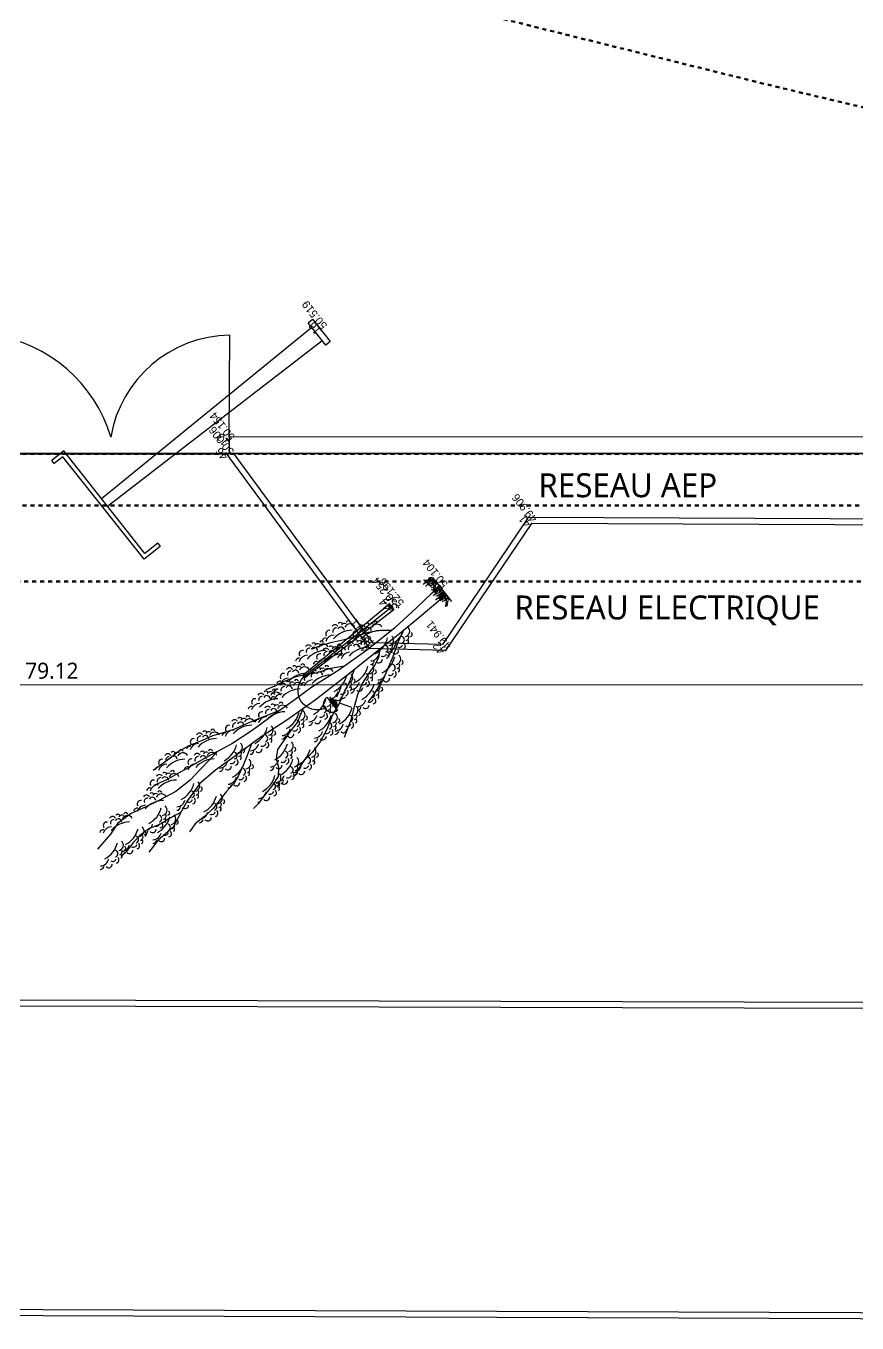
# Model space of a CAD drawing. Header units: metres. Extents: x 29 to 149, y -34 to 42.
# Drawn here: x 87.29 to 108.05, y -34.25 to -1.83 of the extents above; entities that cross this region are included whole.
import ezdxf
from ezdxf.enums import TextEntityAlignment as Align

# ---------------------------------------------------------------- set-up
doc = ezdxf.new("R2010")
doc.units = ezdxf.units.M
for name, pattern in [('Alignement de la ligne', [0.01, 0.005, -0.005]), ('Centre', [0.0125, 0.0025, -0.001875, 0.00625, -0.001875]), ('Dash dot', [0.015875, 0.00635, -0.004763, 0, -0.004763]), ('Dash dot dot', [0.03, 0.012, -0.006, 0, -0.006, 0, -0.006]), ('Double dash', [0.042, 0.012, -0.006, 0.006, -0.006, 0.006, -0.006]), ('Démoli', [0.002812, 0.001875, -0.000937])]:
    doc.linetypes.add(name, pattern=pattern)
for name, color, linetype, lineweight in [('A-ANNO-DIMS', 7, 'Continuous', 30), ('A-ANNO-DIMS-200', 7, 'Continuous', 30), ('A-DETL-CNTR', 7, 'Centre', 9), ('A-DETL-DEMO', 7, 'Démoli', 9), ('A-FLOR', 7, 'Continuous', 9), ('G-ANNO-TEXT', 7, 'Continuous', 30)]:
    doc.layers.add(name, color=color, linetype=linetype, lineweight=lineweight)
doc.layers.add('A-DETL', color=7, linetype='Continuous', lineweight=9, true_color=0x00a600)
doc.layers.add('A-DETL-PATH', color=7, linetype='Continuous', lineweight=35, true_color=0x00a600)
for name, color, linetype in [('LAMPADAIRE', 161, 'Continuous'), ('LIGNE ELEC B..T', 13, 'Continuous'), ('LIGNE ELEC M.T', 6, 'Continuous'), ('Points', 7, 'Continuous'), ('PORAIL', 5, 'Continuous'), ('TopoAlt', 3, 'Continuous'), ('TopoMat', 4, 'Continuous')]:
    doc.layers.add(name, color=color, linetype=linetype)
doc.styles.add('Trebuchet MS_1', font='trebuc.ttf', dxfattribs={"height": 0.6})
doc.styles.add('Trebuchet MS_5', font='trebuc.ttf', dxfattribs={"height": 0.4})
doc.dimstyles.new('Cotes_angulaires_interieur', dxfattribs={"dimscale": 0.3048, "dimtxt": 0.41238, "dimasz": 0.984252, "dimexe": 1.64042, "dimexo": 0.0625, "dimgap": 0.131234, "dimtad": 1, "dimrnd": 0.01, "dimzin": 0, "dimdsep": 46, "dimtxsty": 'Trebuchet MS_5', "dimsah": 1, "dimcen": 0.09, "dimdle": 1.64042, "dimazin": 0, "dimtfac": 1, "dimtdec": 4, "dimtix": 1, "dimtmove": 0, "dimatfit": 3, "dimfxl": 3.28084, "dimfxlon": 1, "dimtvp": 1, "dimtfill": 1, "dimtolj": 1, "dimtzin": 0, "dimlwd": 5, "dimlwe": 5, "dimarcsym": 2})

# ---------------------------------------------------------------- blocks, each defined once
blk = doc.blocks.new('DIMBLOCK2-Plan Masse')
at = {"layer": 'A-ANNO-DIMS-200', "lineweight": 5, "transparency": 16777216}
for points in [[(48.401, -18.298), (48.701, -18.338), (48.701, -18.259)], [(127.523, -18.298), (127.223, -18.259), (127.223, -18.338)]]:
    blk.add_hatch(color=256, dxfattribs=at).paths.add_polyline_path(points)
for p, q in [((48.401, -18.298), (48.401, -17.298)), ((127.523, -18.298), (127.523, -17.298)), ((47.901, -18.298), (128.023, -18.298)), ((48.701, -18.259), (48.401, -18.298)), ((48.401, -18.298), (48.701, -18.338)), ((48.401, -18.298), (48.401, -18.798)), ((48.701, -18.338), (48.701, -18.259)), ((127.523, -18.298), (127.223, -18.259)), ((127.223, -18.259), (127.223, -18.338)), ((127.223, -18.338), (127.523, -18.298)), ((127.523, -18.298), (127.523, -18.798))]:
    blk.add_line(p, q, dxfattribs=at)
at = {"layer": 'A-ANNO-DIMS-200', "color": 0, "lineweight": 5, "transparency": 16777216, "insert": (87.273, -17.746), "char_height": 0.4, "width": 1.65232, "attachment_point": 1, "line_spacing_factor": 1.048425, "style": 'Trebuchet MS_5', "bg_fill": 3, "box_fill_scale": 1.25, "bg_fill_color": 256, "bg_fill_true_color": 13158600, "bg_fill_transparency": 0}
blk.add_mtext('79.12', dxfattribs=at)
blk = doc.blocks.new('PointTopo')
at = {"color": 0}
blk.add_point((0, 0), dxfattribs=at)
at = {"layer": 'TopoAlt'}
blk.add_attdef('ALT', text='', height=0.0015, dxfattribs=at).set_placement((0.0005, -0.0005), align=Align.TOP_LEFT)
at = {"layer": 'TopoMat'}
blk.add_attdef('MAT', (0.0005, 0.0005), '', height=0.0015, dxfattribs=at)
blk = doc.blocks.new('DEDE')
at = {"layer": 'LIGNE ELEC B..T'}
for p, q in [((481600.905, 4035967.988, 579.549), (481600.905, 4035968.157, 579.549)), ((481600.905, 4035968.157, 579.549), (481600.966, 4035968.157, 579.549)), ((481600.966, 4035967.926, 579.549), (481600.966, 4035968.157, 579.549)), ((481598.928, 4035967.679, 579.549), (481598.928, 4035967.988, 579.549)), ((481598.928, 4035967.988, 579.549), (481600.905, 4035967.988, 579.549)), ((481598.99, 4035967.68, 579.549), (481598.99, 4035967.926, 579.549)), ((481598.99, 4035967.926, 579.549), (481600.966, 4035967.926, 579.549)), ((481599.901, 4035967.926, 579.549), (481599.845, 4035963.828, 579.549)), ((481600.047, 4035967.926, 579.549), (481600.103, 4035963.828, 579.549)), ((481598.99, 4035967.68, 579.549), (481598.928, 4035967.679, 579.549)), ((481599.758, 4035963.742, 579.549), (481599.758, 4035963.829, 579.549)), ((481599.758, 4035963.829, 579.549), (481600.189, 4035963.829, 579.549)), ((481600.189, 4035963.742, 579.549), (481599.758, 4035963.742, 579.549)), ((481600.189, 4035963.829, 579.549), (481600.189, 4035963.742, 579.549))]:
    blk.add_line(p, q, dxfattribs=at)
blk = doc.blocks.new('FQ')
at = {"layer": 'PORAIL', "flags": 128}
for points in [[(8012.964, 5966.252), (8013.954, 5966.332)], [(8013.159, 5963.95), (8014.149, 5964.03)]]:
    blk.add_lwpolyline(points, dxfattribs=at)
at = {"layer": 'PORAIL'}
for centre, radius, start, end in [((8012.542, 5966.417), 1.415, 291.5582, 356.5802), ((8012.967, 5963.918), 1.187, 5.4437, 85.443)]:
    blk.add_arc(centre, radius, start, end, dxfattribs=at)
blk = doc.blocks.new('LAMD')
at = {"layer": 'LAMPADAIRE'}
blk.add_hatch(color=2, dxfattribs=at).paths.add_polyline_path([(1.147, 3.57, 1), (1.455, 3.57)])
for p, q in [((-0.05, 3.754), (0.05, 3.754)), ((1.212, 3.307), (1.055, 2.987)), ((1.341, 3.333), (1.397, 3.084)), ((1.448, 3.35), (1.791, 3.136)), ((-0.12, 0.038), (0.12, 0.038)), ((-0.12, 0), (0.12, 0))]:
    blk.add_line(p, q, dxfattribs=at)
for points in [[(-0.12, 0), (-0.05, 3.754)], [(0, 0.038), (0, 3.754)], [(0.12, 0), (0.05, 3.754)], [(1.015, 3.57), (1.588, 3.57)]]:
    blk.add_lwpolyline(points, dxfattribs=at)
for centre, radius, start, end in [((0.642, 3.685), 0.645, 15.1676, 173.8926), ((1.301, 3.57), 0.287, 0, 180), ((1.301, 3.57), 0.154, 180, 0)]:
    blk.add_arc(centre, radius, start, end, dxfattribs=at)
blk = doc.blocks.new('V087')
at = {"color": 0, "linetype": 'Continuous'}
for p, q in [((0.401, 11.149), (0.302, 11.669)), ((-0.24, 11.101), (-0.245, 11.274)), ((-0.152, 10.793), (-0.24, 11.101)), ((0.515, 10.809), (0.401, 11.149)), ((-0.526, 10.243), (-0.627, 10.641)), ((-0.121, 10.549), (-0.152, 10.793)), ((-0.135, 10.222), (-0.121, 10.549)), ((0.494, 10.366), (0.515, 10.809)), ((-0.503, 9.705), (-0.526, 10.243)), ((-0.233, 9.896), (-0.135, 10.222)), ((0.382, 9.938), (0.494, 10.366)), ((-0.254, 9.62), (-0.233, 9.896)), ((0.304, 9.56), (0.382, 9.938)), ((-0.307, 9.255), (-0.503, 9.705)), ((-0.324, 9.295), (-0.254, 9.62)), ((0.205, 9.047), (0.304, 9.56)), ((-0.801, 9.181), (-0.877, 9.431)), ((-0.809, 8.86), (-0.801, 9.181)), ((-0.18, 8.947), (-0.307, 9.255)), ((0.615, 9.045), (0.7, 9.41)), ((1.01, 8.62), (1.032, 9.171)), ((-0.779, 8.54), (-0.809, 8.86)), ((-0.023, 8.401), (-0.18, 8.947)), ((0.209, 8.554), (0.205, 9.047)), ((0.523, 8.501), (0.615, 9.045)), ((-0.722, 8.302), (-0.779, 8.54)), ((0.264, 8.15), (0.209, 8.554)), ((0.417, 7.835), (0.523, 8.501)), ((1.015, 8.319), (1.01, 8.62)), ((-0.647, 7.988), (-0.722, 8.302)), ((-0.006, 7.85), (-0.023, 8.401)), ((0.353, 7.475), (0.264, 8.15)), ((0.956, 8.005), (1.015, 8.319)), ((-0.603, 7.693), (-0.647, 7.988)), ((-0.042, 7.228), (-0.006, 7.85)), ((0.278, 7.053), (0.417, 7.835)), ((0.845, 7.627), (0.956, 8.005)), ((-1.438, 7.511), (-1.462, 7.684)), ((-1.337, 7.119), (-1.438, 7.511)), ((-0.502, 7.448), (-0.603, 7.693)), ((-0.343, 7.14), (-0.502, 7.448)), ((0.767, 7.333), (0.845, 7.627)), ((-1.281, 6.895), (-1.337, 7.119)), ((-0.229, 6.928), (-0.343, 7.14)), ((-0.066, 6.318), (-0.042, 7.228)), ((0.217, 6.4), (0.278, 7.053)), ((0.552, 6.776), (0.656, 7.058)), ((0.656, 7.058), (0.767, 7.333)), ((-1.192, 6.625), (-1.281, 6.895)), ((-0.057, 6.643), (-0.229, 6.928)), ((0.448, 6.392), (0.552, 6.776)), ((-1.007, 6.47), (-1.192, 6.625)), ((-0.783, 6.367), (-1.007, 6.47)), ((-0.611, 6.18), (-0.783, 6.367)), ((-0.147, 5.498), (-0.066, 6.318)), ((0.188, 5.689), (0.217, 6.4)), ((0.343, 6.027), (0.448, 6.392)), ((-1.299, 5.818), (-1.387, 6.094)), ((-0.523, 5.897), (-0.611, 6.18)), ((0.271, 5.791), (0.343, 6.027)), ((-1.256, 5.504), (-1.299, 5.818)), ((-0.435, 5.596), (-0.523, 5.897)), ((0.159, 5.016), (0.188, 5.689)), ((0.178, 5.468), (0.271, 5.791)), ((-1.155, 5.138), (-1.256, 5.504)), ((-0.372, 5.313), (-0.435, 5.596)), ((-0.175, 4.965), (-0.372, 5.313)), ((-0.196, 4.556), (-0.147, 5.498)), ((0.775, 5.173), (0.847, 5.429)), ((-1.016, 4.804), (-1.155, 5.138)), ((0.136, 4.413), (0.159, 5.016)), ((0.676, 4.763), (0.748, 4.993)), ((0.748, 4.993), (0.775, 5.173)), ((-1.205, 4.119), (-1.478, 4.569)), ((-0.812, 4.456), (-1.016, 4.804)), ((0.54, 4.411), (0.624, 4.577)), ((0.624, 4.577), (0.676, 4.763)), ((-0.673, 4.11), (-0.812, 4.456)), ((-0.209, 3.383), (-0.196, 4.556)), ((0.042, 3.555), (0.136, 4.413)), ((0.365, 4.085), (0.54, 4.411)), ((-1.033, 3.893), (-1.205, 4.119)), ((-0.798, 3.572), (-1.033, 3.893)), ((-0.521, 3.82), (-0.673, 4.11)), ((0.216, 3.701), (0.281, 3.868)), ((0.281, 3.868), (0.365, 4.085)), ((-0.639, 3.282), (-0.798, 3.572)), ((-0.394, 3.538), (-0.521, 3.82)), ((-0.208, 3.223), (-0.394, 3.538)), ((-0.008, 2.593), (0.042, 3.555)), ((0.032, 3.362), (0.216, 3.701)), ((0.843, 3.461), (0.941, 3.774)), ((-1.062, 3.214), (-1.125, 3.464)), ((-0.904, 2.771), (-1.062, 3.214)), ((-0.538, 3.006), (-0.639, 3.282)), ((-0.201, 2.389), (-0.209, 3.383)), ((0.597, 2.93), (0.739, 3.224)), ((0.739, 3.224), (0.843, 3.461)), ((-0.456, 2.698), (-0.538, 3.006)), ((0.46, 2.585), (0.597, 2.93)), ((-0.758, 2.501), (-0.904, 2.771)), ((-0.587, 2.18), (-0.758, 2.501)), ((-0.367, 2.505), (-0.456, 2.698)), ((-0.202, 2.331), (-0.367, 2.505)), ((-0.006, 1.651), (-0.008, 2.593)), ((0.343, 2.297), (0.46, 2.585)), ((-0.39, 1.884), (-0.587, 2.18)), ((-0.212, 1.601), (-0.201, 2.389)), ((0.188, 2.009), (0.343, 2.297)), ((-0.21, 1.536), (-0.39, 1.884)), ((-0.006, 1.766), (0.188, 2.009)), ((-0.196, 0.979), (-0.212, 1.601)), ((0.06, 0.849), (-0.006, 1.651)), ((-0.169, -0.002), (-0.196, 0.979)), ((0.136, -0.002), (0.06, 0.849)), ((-0.403, -0.002), (0.425, -0.002))]:
    blk.add_line(p, q, dxfattribs=at)
at = {"color": 3, "linetype": 'Continuous'}
for p, q in [((-0.237, 0.051), (-0.412, 0.231)), ((-0.029, 0.051), (-0.204, 0.231)), ((-0.151, 0.06), (-0.178, 0.305)), ((0.057, 0.06), (0.029, 0.305)), ((0.106, 0.057), (0.106, 0.323)), ((0.3, 0.051), (0.126, 0.231)), ((0.386, 0.06), (0.359, 0.305)), ((0.435, 0.057), (0.435, 0.323))]:
    blk.add_line(p, q, dxfattribs=at)
for points in [[(-0.203, 0.008), (-0.27, 0.038), (-0.313, 0.06), (-0.329, 0.093), (-0.399, 0.158), (-0.421, 0.189)], [(-0.182, -0.005), (-0.203, 0.069), (-0.249, 0.096), (-0.261, 0.137), (-0.249, 0.219)], [(-0.106, 0.06), (-0.121, 0.093), (-0.192, 0.158), (-0.213, 0.189)], [(-0.169, 0.002), (-0.172, 0.087), (-0.212, 0.121), (-0.194, 0.198), (-0.191, 0.235)], [(-0.142, 0.005), (-0.12, 0.072), (-0.139, 0.106), (-0.135, 0.158), (-0.129, 0.198), (-0.142, 0.235)], [(0.004, 0.008), (-0.063, 0.038), (-0.106, 0.06), (-0.102, 0.323)], [(-0.105, 0.017), (-0.071, 0.075), (-0.065, 0.112), (-0.087, 0.134), (-0.077, 0.176), (-0.034, 0.219), (-0.019, 0.253)], [(0.026, -0.005), (0.004, 0.069), (-0.042, 0.096), (-0.054, 0.137), (-0.042, 0.219)], [(0.038, 0.002), (0.035, 0.087), (-0.005, 0.121), (0.013, 0.198), (0.017, 0.235)], [(0.066, 0.005), (0.087, 0.072), (0.069, 0.106), (0.072, 0.158), (0.078, 0.198), (0.066, 0.235)], [(0.103, 0.017), (0.136, 0.075), (0.142, 0.112), (0.121, 0.134), (0.13, 0.176), (0.173, 0.219), (0.188, 0.253)], [(0.334, 0.008), (0.267, 0.038), (0.224, 0.06), (0.209, 0.093), (0.138, 0.158), (0.116, 0.189)], [(0.355, -0.005), (0.334, 0.069), (0.288, 0.096), (0.276, 0.137), (0.288, 0.219)], [(0.368, 0.002), (0.365, 0.087), (0.325, 0.121), (0.343, 0.198), (0.346, 0.235)], [(0.396, 0.005), (0.417, 0.072), (0.399, 0.106), (0.402, 0.158), (0.408, 0.198), (0.396, 0.235)], [(0.432, 0.017), (0.466, 0.075), (0.472, 0.112), (0.451, 0.134), (0.46, 0.176), (0.503, 0.219), (0.518, 0.253)]]:
    blk.add_lwpolyline(points, dxfattribs=at)
for centre, major_axis, start_param, end_param in [((-0.097, 11.896), (-0.0722, 0.0722), 0.121661, 1.568398), ((-0.209, 11.691), (-0.0661, 0.0661), -0.709816, 1.713478), ((-0.137, 11.499), (-0.0689, 0.0689), -0.376893, 1.434373), ((0.089, 11.755), (-0.169, 0.169), 0.165275, 1.445517), ((0.637, 11.557), (0.478, 0.478), 2.172204, 3.008186), ((-0.232, 11.472), (-0.0635, 0.0635), 0.367167, 2.534628), ((-0.209, 11.314), (-0.0476, 0.0476), 0.652651, 2.352693), ((-0.144, 11.22), (-0.0722, 0.0722), 0.121661, 1.568398), ((-0.1, 11.252), (0.066, 0.066), 1.933517, 3.552801), ((-0.082, 11.388), (-0.0644, 0.0644), 0.390978, 2.973135), ((0.042, 11.174), (-0.104, 0.104), 0.269122, 2.55209), ((0.349, 11.146), (0.169, 0.169), 4.837668, 6.117911), ((0.535, 11.286), (-0.0722, 0.0722), 3.143991, 4.590728), ((-0.256, 11.015), (0.0661, 0.0661), 0.860981, 3.284274), ((-0.184, 10.824), (0.0689, 0.0689), 1.193903, 3.00517), ((0.042, 11.079), (-0.169, 0.169), 0.165275, 1.445517), ((-0.124, 11.102), (-0.0385, 0.0385), 0.207354, 2.907466), ((0.59, 10.881), (0.478, 0.478), 2.172204, 3.008186), ((-0.199, 10.948), (0.478, 0.478), 4.845795, 5.681778), ((0.575, 10.89), (-0.0689, 0.0689), 3.278016, 5.089282), ((0.647, 11.082), (0.0661, 0.0661), 4.569708, 6.993001), ((0.67, 10.863), (0.0635, 0.0635), 3.748557, 5.916018), ((-0.279, 10.796), (0.0635, 0.0635), 1.937964, 4.105424), ((-0.255, 10.639), (0.0476, 0.0476), 2.223448, 3.923489), ((-0.147, 10.576), (-0.066, 0.066), 0.362721, 1.982005), ((-0.128, 10.712), (-0.0644, 0.0644), 0.390978, 2.973135), ((-0.004, 10.499), (0.104, 0.104), 1.839919, 4.122886), ((0.396, 10.565), (0.104, 0.104), 3.731096, 6.014063), ((0.52, 10.778), (0.0644, 0.0644), 3.31005, 5.892207), ((0.538, 10.642), (-0.066, 0.066), 2.730384, 4.349668), ((0.647, 10.705), (0.0476, 0.0476), 3.930493, 5.630534), ((-0.536, 10.139), (-0.0661, 0.0661), -0.709816, 1.713478), ((-0.424, 10.344), (-0.0722, 0.0722), 0.121661, 1.568398), ((-0.237, 10.203), (-0.169, 0.169), 0.165275, 1.445517), ((-0.2, 10.171), (-0.0661, 0.0661), -0.709816, 1.713478), ((-0.171, 10.426), (-0.0385, 0.0385), 0.207354, 2.907466), ((-0.088, 10.376), (-0.0722, 0.0722), 0.121661, 1.568398), ((0.098, 10.235), (-0.169, 0.169), 0.165275, 1.445517), ((0.237, 10.064), (0.169, 0.169), 4.837668, 6.117911), ((0.423, 10.205), (-0.0722, 0.0722), 3.143991, 4.590728), ((0.562, 10.492), (-0.0385, 0.0385), 1.804923, 4.505035), ((-0.559, 9.92), (-0.0635, 0.0635), 0.367167, 2.534628), ((-0.463, 9.947), (-0.0689, 0.0689), -0.376893, 1.434373), ((-0.408, 9.836), (0.0644, 0.0644), 1.961775, 4.543932), ((0.311, 10.005), (-0.478, 0.478), 0.601408, 1.43739), ((-0.223, 9.952), (-0.0635, 0.0635), 0.367167, 2.534628), ((-0.128, 9.98), (-0.0689, 0.0689), -0.376893, 1.434373), ((-0.072, 9.868), (0.0644, 0.0644), 1.961775, 4.543932), ((0.646, 10.037), (-0.478, 0.478), 0.601408, 1.43739), ((-0.311, 9.867), (0.478, 0.478), 4.845795, 5.681778), ((0.463, 9.809), (-0.0689, 0.0689), 3.278016, 5.089282), ((0.535, 10.001), (0.0661, 0.0661), 4.569708, 6.993001), ((-0.535, 9.762), (0.0476, 0.0476), 2.223448, 3.923489), ((-0.427, 9.7), (-0.066, 0.066), 0.362721, 1.982005), ((-0.45, 9.55), (0.0385, 0.0385), 1.77815, 4.478262), ((-0.284, 9.622), (-0.104, 0.104), 0.269122, 2.55209), ((-0.199, 9.795), (0.0476, 0.0476), 2.223448, 3.923489), ((-0.091, 9.732), (-0.066, 0.066), 0.362721, 1.982005), ((-0.115, 9.582), (0.0385, 0.0385), 1.77815, 4.478262), ((0.052, 9.655), (-0.104, 0.104), 0.269122, 2.55209), ((0.283, 9.484), (0.104, 0.104), 3.731096, 6.014063), ((0.407, 9.697), (-0.0644, 0.0644), 1.739254, 4.321411), ((0.426, 9.561), (0.066, 0.066), 4.30118, 5.920465), ((0.534, 9.624), (-0.0476, 0.0476), 2.359696, 4.059738), ((0.558, 9.782), (0.0635, 0.0635), 3.748557, 5.916018), ((0.452, 9.449), (-0.169, 0.169), 3.266872, 4.547114), ((0.638, 9.59), (0.0722, 0.0722), 4.714787, 6.161524), ((0.75, 9.385), (0.0661, 0.0661), 4.569708, 6.993001), ((-0.238, 9.077), (0.0661, 0.0661), 0.860981, 3.284274), ((-0.125, 9.281), (-0.0722, 0.0722), 0.121661, 1.568398), ((0.061, 9.141), (-0.169, 0.169), 0.165275, 1.445517), ((0.45, 9.411), (-0.0385, 0.0385), 1.804923, 4.505035), ((-0.096, 9.251), (0.478, 0.478), 4.845795, 5.681778), ((0.678, 9.193), (0.0689, 0.0689), 4.848812, 6.660078), ((0.773, 9.166), (0.0635, 0.0635), 3.748557, 5.916018), ((-0.881, 8.806), (0.0661, 0.0661), 0.860981, 3.284274), ((-0.769, 9.011), (-0.0722, 0.0722), 0.121661, 1.568398), ((-0.582, 8.87), (-0.169, 0.169), 0.165275, 1.445517), ((-0.034, 8.672), (0.478, 0.478), 2.172204, 3.008186), ((-0.261, 8.858), (-0.0635, 0.0635), 0.367167, 2.534628), ((-0.165, 8.885), (0.0689, 0.0689), 1.193903, 3.00517), ((-0.11, 8.773), (-0.0644, 0.0644), 0.390978, 2.973135), ((0.609, 8.943), (0.478, 0.478), 2.172204, 3.008186), ((0.498, 8.868), (0.104, 0.104), 3.731096, 6.014063), ((0.623, 9.082), (-0.0644, 0.0644), 1.739254, 4.321411), ((0.665, 8.796), (-0.0385, 0.0385), 1.804923, 4.505035), ((0.641, 8.946), (0.066, 0.066), 4.30118, 5.920465), ((0.202, 8.72), (-0.478, 0.478), 3.274999, 4.110981), ((0.749, 9.008), (-0.0476, 0.0476), 2.359696, 4.059738), ((0.75, 8.918), (0.169, 0.169), 4.837668, 6.117911), ((0.936, 9.058), (0.0722, 0.0722), 4.714787, 6.161524), ((1.049, 8.854), (-0.0661, 0.0661), 2.998911, 5.422205), ((-0.904, 8.587), (0.0635, 0.0635), 1.937964, 4.105424), ((-0.88, 8.429), (-0.0476, 0.0476), 0.652651, 2.352693), ((-0.808, 8.615), (0.0689, 0.0689), 1.193903, 3.00517), ((-0.753, 8.503), (-0.0644, 0.0644), 0.390978, 2.973135), ((-0.237, 8.7), (-0.0476, 0.0476), 0.652651, 2.352693), ((-0.128, 8.637), (0.066, 0.066), 1.933517, 3.552801), ((-0.152, 8.487), (-0.0385, 0.0385), 0.207354, 2.907466), ((0.014, 8.56), (-0.104, 0.104), 0.269122, 2.55209), ((0.265, 8.293), (0.169, 0.169), 4.837668, 6.117911), ((0.451, 8.434), (-0.0722, 0.0722), 3.143991, 4.590728), ((0.921, 8.551), (0.0644, 0.0644), 3.31005, 5.892207), ((0.939, 8.414), (0.066, 0.066), 4.30118, 5.920465), ((0.976, 8.662), (-0.0689, 0.0689), 3.278016, 5.089282), ((1.048, 8.477), (-0.0476, 0.0476), 2.359696, 4.059738), ((1.072, 8.635), (-0.0635, 0.0635), 2.177761, 4.345222), ((-0.772, 8.367), (-0.066, 0.066), 0.362721, 1.982005), ((-0.795, 8.217), (-0.0385, 0.0385), 0.207354, 2.907466), ((-0.629, 8.29), (0.104, 0.104), 1.839919, 4.122886), ((-0.283, 8.095), (-0.478, 0.478), 3.274999, 4.110981), ((0.491, 8.038), (0.0689, 0.0689), 4.848812, 6.660078), ((0.563, 8.229), (-0.0661, 0.0661), 2.998911, 5.422205), ((0.797, 8.337), (-0.104, 0.104), 2.160299, 4.443267), ((0.843, 8.043), (0.0722, 0.0722), 4.714787, 6.161524), ((0.963, 8.265), (0.0385, 0.0385), 3.37572, 6.075832), ((-0.507, 7.818), (0.0722, 0.0722), 1.692457, 3.139194), ((-0.321, 7.678), (-0.169, 0.169), 0.165275, 1.445517), ((-0.022, 7.725), (-0.0722, 0.0722), 0.121661, 1.568398), ((0.164, 7.584), (-0.169, 0.169), 0.165275, 1.445517), ((0.311, 7.712), (-0.104, 0.104), 2.160299, 4.443267), ((0.436, 7.926), (0.0644, 0.0644), 3.31005, 5.892207), ((0.454, 7.79), (0.066, 0.066), 4.30118, 5.920465), ((0.562, 7.852), (-0.0476, 0.0476), 2.359696, 4.059738), ((0.586, 8.01), (-0.0635, 0.0635), 2.177761, 4.345222), ((0.109, 7.704), (-0.478, 0.478), 3.274999, 4.110981), ((0.657, 7.902), (0.169, 0.169), 4.837668, 6.117911), ((0.883, 7.647), (-0.0689, 0.0689), 3.278016, 5.089282), ((0.955, 7.838), (-0.0661, 0.0661), 2.998911, 5.422205), ((-1.319, 7.427), (0.0722, 0.0722), 1.692457, 3.139194), ((-1.132, 7.287), (-0.169, 0.169), 0.165275, 1.445517), ((-0.642, 7.395), (-0.0635, 0.0635), 0.367167, 2.534628), ((-0.619, 7.614), (0.0661, 0.0661), 0.860981, 3.284274), ((-0.547, 7.422), (0.0689, 0.0689), 1.193903, 3.00517), ((0.227, 7.48), (-0.478, 0.478), 0.601408, 1.43739), ((-0.135, 7.52), (0.0661, 0.0661), 0.860981, 3.284274), ((-0.062, 7.329), (0.0689, 0.0689), 1.193903, 3.00517), ((0.712, 7.386), (0.478, 0.478), 2.172204, 3.008186), ((0.478, 7.64), (0.0385, 0.0385), 3.37572, 6.075832), ((0.703, 7.321), (0.104, 0.104), 3.731096, 6.014063), ((0.827, 7.535), (0.0644, 0.0644), 3.31005, 5.892207), ((0.846, 7.399), (-0.066, 0.066), 2.730384, 4.349668), ((0.954, 7.461), (0.0476, 0.0476), 3.930493, 5.630534), ((0.978, 7.619), (0.0635, 0.0635), 3.748557, 5.916018), ((-1.454, 7.004), (0.0635, 0.0635), 1.937964, 4.105424), ((-1.431, 7.223), (0.0661, 0.0661), 0.860981, 3.284274), ((-1.358, 7.031), (-0.0689, 0.0689), -0.376893, 1.434373), ((-0.584, 7.089), (0.478, 0.478), 2.172204, 3.008186), ((-0.618, 7.237), (-0.0476, 0.0476), 0.652651, 2.352693), ((-0.51, 7.174), (0.066, 0.066), 1.933517, 3.552801), ((-0.534, 7.025), (0.0385, 0.0385), 1.77815, 4.478262), ((-0.491, 7.31), (-0.0644, 0.0644), 0.390978, 2.973135), ((-0.367, 7.097), (-0.104, 0.104), 0.269122, 2.55209), ((-0.158, 7.301), (-0.0635, 0.0635), 0.367167, 2.534628), ((-0.134, 7.143), (-0.0476, 0.0476), 0.652651, 2.352693), ((-0.025, 7.081), (0.066, 0.066), 1.933517, 3.552801), ((-0.007, 7.217), (-0.0644, 0.0644), 0.390978, 2.973135), ((0.117, 7.004), (-0.104, 0.104), 0.269122, 2.55209), ((0.349, 6.932), (0.169, 0.169), 4.837668, 6.117911), ((0.535, 7.073), (-0.0722, 0.0722), 3.143991, 4.590728), ((0.87, 7.249), (0.0385, 0.0385), 3.37572, 6.075832), ((-1.43, 6.846), (-0.0476, 0.0476), 0.652651, 2.352693), ((-1.322, 6.783), (-0.066, 0.066), 0.362721, 1.982005), ((-1.303, 6.919), (-0.0644, 0.0644), 0.390978, 2.973135), ((-1.272, 6.775), (-0.0722, 0.0722), 0.121661, 1.568398), ((-1.086, 6.634), (-0.169, 0.169), 0.165275, 1.445517), ((-1.179, 6.706), (0.104, 0.104), 1.839919, 4.122886), ((-0.852, 6.629), (0.0722, 0.0722), 1.692457, 3.139194), ((-0.284, 6.579), (-0.0661, 0.0661), -0.709816, 1.713478), ((-0.172, 6.784), (-0.0722, 0.0722), 0.121661, 1.568398), ((0.014, 6.643), (-0.169, 0.169), 0.165275, 1.445517), ((-0.049, 6.931), (-0.0385, 0.0385), 0.207354, 2.907466), ((-0.199, 6.734), (0.478, 0.478), 4.845795, 5.681778), ((0.575, 6.677), (-0.0689, 0.0689), 3.278016, 5.089282), ((0.647, 6.868), (0.0661, 0.0661), 4.569708, 6.993001), ((0.67, 6.649), (0.0635, 0.0635), 3.748557, 5.916018), ((-1.407, 6.351), (-0.0635, 0.0635), 0.367167, 2.534628), ((-1.384, 6.57), (-0.0661, 0.0661), -0.709816, 1.713478), ((-1.312, 6.378), (-0.0689, 0.0689), -0.376893, 1.434373), ((-1.345, 6.634), (-0.0385, 0.0385), 0.207354, 2.907466), ((-0.538, 6.436), (0.478, 0.478), 2.172204, 3.008186), ((-0.964, 6.425), (-0.0661, 0.0661), -0.709816, 1.713478), ((-0.892, 6.233), (0.0689, 0.0689), 1.193903, 3.00517), ((-0.666, 6.489), (-0.169, 0.169), 0.165275, 1.445517), ((-0.118, 6.291), (-0.478, 0.478), 0.601408, 1.43739), ((-0.307, 6.36), (-0.0635, 0.0635), 0.367167, 2.534628), ((-0.212, 6.388), (-0.0689, 0.0689), -0.376893, 1.434373), ((0.562, 6.445), (0.478, 0.478), 2.172204, 3.008186), ((0.396, 6.352), (0.104, 0.104), 3.731096, 6.014063), ((0.52, 6.565), (0.0644, 0.0644), 3.31005, 5.892207), ((0.538, 6.429), (-0.066, 0.066), 2.730384, 4.349668), ((0.647, 6.491), (0.0476, 0.0476), 3.930493, 5.630534), ((-1.467, 6.042), (0.0661, 0.0661), 0.860981, 3.284274), ((-1.355, 6.247), (0.0722, 0.0722), 1.692457, 3.139194), ((-1.383, 6.193), (-0.0476, 0.0476), 0.652651, 2.352693), ((-1.169, 6.106), (-0.169, 0.169), 0.165275, 1.445517), ((-1.275, 6.131), (0.066, 0.066), 1.933517, 3.552801), ((-1.299, 5.981), (-0.0385, 0.0385), 0.207354, 2.907466), ((-1.256, 6.267), (-0.0644, 0.0644), 0.390978, 2.973135), ((-0.621, 5.908), (-0.478, 0.478), 0.601408, 1.43739), ((-1.132, 6.053), (-0.104, 0.104), 0.269122, 2.55209), ((-0.987, 6.206), (-0.0635, 0.0635), 0.367167, 2.534628), ((-0.963, 6.048), (0.0476, 0.0476), 2.223448, 3.923489), ((-0.855, 5.985), (-0.066, 0.066), 0.362721, 1.982005), ((-0.837, 6.121), (0.0644, 0.0644), 1.961775, 4.543932), ((-0.712, 5.908), (0.104, 0.104), 1.839919, 4.122886), ((-0.283, 6.202), (-0.0476, 0.0476), 0.652651, 2.352693), ((-0.175, 6.14), (0.066, 0.066), 1.933517, 3.552801), ((-0.199, 5.99), (-0.0385, 0.0385), 0.207354, 2.907466), ((-0.157, 6.276), (-0.0644, 0.0644), 0.390978, 2.973135), ((-0.032, 6.063), (-0.104, 0.104), 0.269122, 2.55209), ((0.079, 6.004), (0.169, 0.169), 4.837668, 6.117911), ((0.265, 6.145), (0.0722, 0.0722), 4.714787, 6.161524), ((0.377, 5.94), (-0.0661, 0.0661), 2.998911, 5.422205), ((0.562, 6.279), (-0.0385, 0.0385), 1.804923, 4.505035), ((0.47, 5.93), (-0.169, 0.169), 3.266872, 4.547114), ((0.656, 6.071), (0.0722, 0.0722), 4.714787, 6.161524), ((-1.49, 5.823), (0.0635, 0.0635), 1.937964, 4.105424), ((-1.467, 5.665), (0.0476, 0.0476), 2.223448, 3.923489), ((-1.395, 5.851), (-0.0689, 0.0689), -0.376893, 1.434373), ((-1.358, 5.603), (-0.066, 0.066), 0.362721, 1.982005), ((-1.34, 5.739), (0.0644, 0.0644), 1.961775, 4.543932), ((-0.879, 5.835), (0.0385, 0.0385), 1.77815, 4.478262), ((-0.498, 5.651), (-0.0661, 0.0661), -0.709816, 1.713478), ((-0.385, 5.856), (0.0722, 0.0722), 1.692457, 3.139194), ((-0.199, 5.715), (0.169, 0.169), 1.736071, 3.016313), ((0.349, 5.517), (-0.478, 0.478), 0.601408, 1.43739), ((-0.469, 5.806), (-0.478, 0.478), 3.274999, 4.110981), ((0.249, 5.637), (0.0644, 0.0644), 3.31005, 5.892207), ((0.305, 5.749), (-0.0689, 0.0689), 3.278016, 5.089282), ((0.4, 5.721), (-0.0635, 0.0635), 2.177761, 4.345222), ((-0.078, 5.732), (0.478, 0.478), 4.845795, 5.681778), ((0.696, 5.675), (0.0689, 0.0689), 4.848812, 6.660078), ((0.768, 5.866), (0.0661, 0.0661), 4.569708, 6.993001), ((0.791, 5.647), (0.0635, 0.0635), 3.748557, 5.916018), ((-1.382, 5.453), (0.0385, 0.0385), 1.77815, 4.478262), ((-1.216, 5.525), (0.104, 0.104), 1.839919, 4.122886), ((-0.982, 5.212), (0.0722, 0.0722), 1.692457, 3.139194), ((-0.521, 5.432), (-0.0635, 0.0635), 0.367167, 2.534628), ((-0.497, 5.274), (0.0476, 0.0476), 2.223448, 3.923489), ((-0.425, 5.46), (-0.0689, 0.0689), -0.376893, 1.434373), ((-0.37, 5.348), (0.0644, 0.0644), 1.961775, 4.543932), ((0.125, 5.423), (0.104, 0.104), 3.731096, 6.014063), ((0.292, 5.351), (0.0385, 0.0385), 3.37572, 6.075832), ((0.268, 5.501), (-0.066, 0.066), 2.730384, 4.349668), ((0.376, 5.563), (0.0476, 0.0476), 3.930493, 5.630534), ((0.516, 5.349), (0.104, 0.104), 3.731096, 6.014063), ((0.302, 5.296), (0.169, 0.169), 4.837668, 6.117911), ((0.488, 5.437), (-0.0722, 0.0722), 3.143991, 4.590728), ((0.64, 5.563), (-0.0644, 0.0644), 1.739254, 4.321411), ((0.601, 5.232), (-0.0661, 0.0661), 2.998911, 5.422205), ((0.683, 5.277), (-0.0385, 0.0385), 1.804923, 4.505035), ((0.659, 5.427), (0.066, 0.066), 4.30118, 5.920465), ((0.767, 5.489), (-0.0476, 0.0476), 2.359696, 4.059738), ((-1.094, 5.008), (0.0661, 0.0661), 0.860981, 3.284274), ((-0.796, 5.072), (-0.169, 0.169), 0.165275, 1.445517), ((-0.248, 4.874), (-0.478, 0.478), 0.601408, 1.43739), ((-0.657, 4.85), (-0.0661, 0.0661), -0.709816, 1.713478), ((-0.544, 5.054), (-0.0722, 0.0722), 0.121661, 1.568398), ((-0.358, 4.914), (-0.169, 0.169), 0.165275, 1.445517), ((-0.388, 5.212), (0.066, 0.066), 1.933517, 3.552801), ((-0.412, 5.062), (0.0385, 0.0385), 1.77815, 4.478262), ((-0.246, 5.134), (-0.104, 0.104), 0.269122, 2.55209), ((-0.246, 5.098), (0.478, 0.478), 4.845795, 5.681778), ((0.473, 4.929), (0.0644, 0.0644), 3.31005, 5.892207), ((0.528, 5.04), (-0.0689, 0.0689), 3.278016, 5.089282), ((0.624, 5.013), (0.0635, 0.0635), 3.748557, 5.916018), ((0.526, 4.896), (0.169, 0.169), 4.837668, 6.117911), ((0.712, 5.036), (-0.0722, 0.0722), 3.143991, 4.590728), ((0.824, 4.832), (-0.0661, 0.0661), 2.998911, 5.422205), ((-1.178, 4.653), (0.0722, 0.0722), 1.692457, 3.139194), ((-0.992, 4.512), (-0.169, 0.169), 0.165275, 1.445517), ((-1.117, 4.789), (-0.0635, 0.0635), 0.367167, 2.534628), ((-1.093, 4.631), (-0.0476, 0.0476), 0.652651, 2.352693), ((-1.022, 4.816), (0.0689, 0.0689), 1.193903, 3.00517), ((-0.985, 4.568), (0.066, 0.066), 1.933517, 3.552801), ((-0.967, 4.704), (-0.0644, 0.0644), 0.390978, 2.973135), ((-0.843, 4.491), (-0.104, 0.104), 0.269122, 2.55209), ((-0.68, 4.631), (0.0635, 0.0635), 1.937964, 4.105424), ((-0.584, 4.658), (0.0689, 0.0689), 1.193903, 3.00517), ((-0.529, 4.546), (-0.0644, 0.0644), 0.390978, 2.973135), ((0.19, 4.716), (0.478, 0.478), 2.172204, 3.008186), ((0.349, 4.715), (0.104, 0.104), 3.731096, 6.014063), ((0.274, 4.561), (-0.0722, 0.0722), 3.143991, 4.590728), ((0.515, 4.643), (-0.0385, 0.0385), 1.804923, 4.505035), ((-0.022, 4.698), (-0.478, 0.478), 3.274999, 4.110981), ((0.491, 4.793), (-0.066, 0.066), 2.730384, 4.349668), ((0.6, 4.855), (-0.0476, 0.0476), 2.359696, 4.059738), ((0.696, 4.528), (0.0644, 0.0644), 3.31005, 5.892207), ((0.752, 4.64), (0.0689, 0.0689), 4.848812, 6.660078), ((0.847, 4.613), (-0.0635, 0.0635), 2.177761, 4.345222), ((-1.314, 4.23), (-0.0635, 0.0635), 0.367167, 2.534628), ((-1.291, 4.449), (0.0661, 0.0661), 0.860981, 3.284274), ((-1.218, 4.257), (0.0689, 0.0689), 1.193903, 3.00517), ((-0.444, 4.315), (-0.478, 0.478), 0.601408, 1.43739), ((-1.009, 4.418), (0.0385, 0.0385), 1.77815, 4.478262), ((-0.656, 4.473), (0.0476, 0.0476), 2.223448, 3.923489), ((-0.547, 4.41), (-0.066, 0.066), 0.362721, 1.982005), ((-0.571, 4.26), (-0.0385, 0.0385), 0.207354, 2.907466), ((-0.405, 4.333), (0.104, 0.104), 1.839919, 4.122886), ((-0.404, 4.225), (0.0722, 0.0722), 1.692457, 3.139194), ((-0.218, 4.084), (-0.169, 0.169), 0.165275, 1.445517), ((-0.46, 4.223), (0.478, 0.478), 4.845795, 5.681778), ((0.088, 4.421), (0.169, 0.169), 4.837668, 6.117911), ((0.314, 4.165), (-0.0689, 0.0689), 3.278016, 5.089282), ((0.386, 4.357), (-0.0661, 0.0661), 2.998911, 5.422205), ((0.572, 4.315), (-0.104, 0.104), 2.160299, 4.443267), ((0.739, 4.243), (0.0385, 0.0385), 3.37572, 6.075832), ((0.715, 4.392), (0.066, 0.066), 4.30118, 5.920465), ((0.823, 4.455), (-0.0476, 0.0476), 2.359696, 4.059738), ((0.694, 4.113), (0.169, 0.169), 4.837668, 6.117911), ((0.88, 4.254), (-0.0722, 0.0722), 3.143991, 4.590728), ((-1.29, 4.072), (-0.0476, 0.0476), 0.652651, 2.352693), ((-1.181, 4.009), (0.066, 0.066), 1.933517, 3.552801), ((-1.205, 3.859), (0.0385, 0.0385), 1.77815, 4.478262), ((-1.163, 4.145), (-0.0644, 0.0644), 0.390978, 2.973135), ((-1.039, 3.932), (-0.104, 0.104), 0.269122, 2.55209), ((-0.516, 4.02), (0.0661, 0.0661), 0.860981, 3.284274), ((-0.444, 3.828), (0.0689, 0.0689), 1.193903, 3.00517), ((0.33, 3.886), (-0.478, 0.478), 0.601408, 1.43739), ((0.135, 3.84), (0.104, 0.104), 3.731096, 6.014063), ((0.259, 4.053), (0.0644, 0.0644), 3.31005, 5.892207), ((0.277, 3.917), (-0.066, 0.066), 2.730384, 4.349668), ((0.386, 3.98), (0.0476, 0.0476), 3.930493, 5.630534), ((0.409, 4.138), (0.0635, 0.0635), 3.748557, 5.916018), ((0.33, 3.796), (-0.169, 0.169), 3.266872, 4.547114), ((0.516, 3.936), (0.0722, 0.0722), 4.714787, 6.161524), ((0.146, 3.915), (0.478, 0.478), 4.845795, 5.681778), ((0.92, 3.857), (-0.0689, 0.0689), 3.278016, 5.089282), ((0.993, 4.049), (0.0661, 0.0661), 4.569708, 6.993001), ((1.016, 3.83), (0.0635, 0.0635), 3.748557, 5.916018), ((-1.15, 3.573), (-0.0661, 0.0661), -0.709816, 1.713478), ((-1.038, 3.778), (0.0722, 0.0722), 1.692457, 3.139194), ((-0.852, 3.637), (0.169, 0.169), 1.736071, 3.016313), ((-0.304, 3.439), (-0.478, 0.478), 0.601408, 1.43739), ((-0.563, 3.619), (0.0722, 0.0722), 1.692457, 3.139194), ((-0.539, 3.801), (-0.0635, 0.0635), 0.367167, 2.534628), ((-0.377, 3.478), (-0.169, 0.169), 0.165275, 1.445517), ((-0.515, 3.643), (-0.0476, 0.0476), 0.652651, 2.352693), ((-0.407, 3.581), (0.066, 0.066), 1.933517, 3.552801), ((-0.389, 3.717), (-0.0644, 0.0644), 0.390978, 2.973135), ((-0.265, 3.503), (0.104, 0.104), 1.839919, 4.122886), ((0.301, 3.767), (-0.0385, 0.0385), 1.804923, 4.505035), ((-0.218, 3.598), (0.478, 0.478), 4.845795, 5.681778), ((0.556, 3.54), (0.0689, 0.0689), 4.848812, 6.660078), ((0.629, 3.732), (0.0661, 0.0661), 4.569708, 6.993001), ((0.652, 3.513), (0.0635, 0.0635), 3.748557, 5.916018), ((0.741, 3.532), (0.104, 0.104), 3.731096, 6.014063), ((0.865, 3.746), (-0.0644, 0.0644), 1.739254, 4.321411), ((0.883, 3.61), (0.066, 0.066), 4.30118, 5.920465), ((0.992, 3.672), (-0.0476, 0.0476), 2.359696, 4.059738), ((-1.173, 3.354), (-0.0635, 0.0635), 0.367167, 2.534628), ((-1.15, 3.196), (0.0476, 0.0476), 2.223448, 3.923489), ((-1.078, 3.381), (0.0689, 0.0689), 1.193903, 3.00517), ((-1.041, 3.134), (-0.066, 0.066), 0.362721, 1.982005), ((-1.023, 3.27), (0.0644, 0.0644), 1.961775, 4.543932), ((-0.698, 3.195), (-0.0635, 0.0635), 0.367167, 2.534628), ((-0.675, 3.414), (-0.0661, 0.0661), -0.709816, 1.713478), ((-0.603, 3.222), (0.0689, 0.0689), 1.193903, 3.00517), ((0.171, 3.28), (-0.478, 0.478), 0.601408, 1.43739), ((-0.431, 3.431), (0.0385, 0.0385), 1.77815, 4.478262), ((0.05, 3.171), (0.169, 0.169), 4.837668, 6.117911), ((0.237, 3.312), (0.0722, 0.0722), 4.714787, 6.161524), ((0.377, 3.215), (0.104, 0.104), 3.731096, 6.014063), ((0.349, 3.107), (0.0661, 0.0661), 4.569708, 6.993001), ((0.501, 3.429), (-0.0644, 0.0644), 1.739254, 4.321411), ((0.543, 3.143), (-0.0385, 0.0385), 1.804923, 4.505035), ((0.519, 3.292), (0.066, 0.066), 4.30118, 5.920465), ((0.628, 3.355), (-0.0476, 0.0476), 2.359696, 4.059738), ((0.675, 3.209), (0.169, 0.169), 4.837668, 6.117911), ((0.907, 3.46), (-0.0385, 0.0385), 1.804923, 4.505035), ((0.862, 3.349), (-0.0722, 0.0722), 3.143991, 4.590728), ((0.974, 3.145), (-0.0661, 0.0661), 2.998911, 5.422205), ((-1.065, 2.984), (0.0385, 0.0385), 1.77815, 4.478262), ((-0.899, 3.056), (0.104, 0.104), 1.839919, 4.122886), ((-0.815, 2.892), (-0.0722, 0.0722), 0.121661, 1.568398), ((-0.628, 2.751), (-0.169, 0.169), 0.165275, 1.445517), ((-0.674, 3.037), (0.0476, 0.0476), 2.223448, 3.923489), ((-0.566, 2.975), (-0.066, 0.066), 0.362721, 1.982005), ((-0.59, 2.825), (0.0385, 0.0385), 1.77815, 4.478262), ((-0.548, 3.111), (0.0644, 0.0644), 1.961775, 4.543932), ((-0.423, 2.897), (-0.104, 0.104), 0.269122, 2.55209), ((-0.497, 2.973), (-0.478, 0.478), 3.274999, 4.110981), ((0.221, 2.804), (0.0644, 0.0644), 3.31005, 5.892207), ((0.277, 2.916), (-0.0689, 0.0689), 3.278016, 5.089282), ((0.372, 2.888), (-0.0635, 0.0635), 2.177761, 4.345222), ((0.395, 2.781), (0.0722, 0.0722), 4.714787, 6.161524), ((0.127, 3.011), (-0.478, 0.478), 3.274999, 4.110981), ((0.846, 2.841), (0.0644, 0.0644), 3.31005, 5.892207), ((0.901, 2.953), (-0.0689, 0.0689), 3.278016, 5.089282), ((0.997, 2.926), (-0.0635, 0.0635), 2.177761, 4.345222), ((-0.95, 2.468), (-0.0635, 0.0635), 0.367167, 2.534628), ((-0.927, 2.687), (0.0661, 0.0661), 0.860981, 3.284274), ((-0.854, 2.496), (0.0689, 0.0689), 1.193903, 3.00517), ((-0.08, 2.553), (0.478, 0.478), 2.172204, 3.008186), ((-0.405, 2.52), (-0.0661, 0.0661), -0.709816, 1.713478), ((-0.293, 2.724), (0.0722, 0.0722), 1.692457, 3.139194), ((-0.106, 2.584), (-0.169, 0.169), 0.165275, 1.445517), ((0.442, 2.386), (-0.478, 0.478), 0.601408, 1.43739), ((0.097, 2.59), (-0.104, 0.104), 2.160299, 4.443267), ((-0.339, 2.443), (0.478, 0.478), 4.845795, 5.681778), ((0.264, 2.518), (0.0385, 0.0385), 3.37572, 6.075832), ((0.24, 2.668), (0.066, 0.066), 4.30118, 5.920465), ((0.348, 2.73), (-0.0476, 0.0476), 2.359696, 4.059738), ((0.209, 2.641), (0.169, 0.169), 4.837668, 6.117911), ((0.435, 2.385), (0.0689, 0.0689), 4.848812, 6.660078), ((0.507, 2.577), (0.0661, 0.0661), 4.569708, 6.993001), ((0.722, 2.628), (-0.104, 0.104), 2.160299, 4.443267), ((0.888, 2.555), (0.0385, 0.0385), 3.37572, 6.075832), ((0.865, 2.705), (0.066, 0.066), 4.30118, 5.920465), ((0.973, 2.768), (-0.0476, 0.0476), 2.359696, 4.059738), ((-0.926, 2.31), (-0.0476, 0.0476), 0.652651, 2.352693), ((-0.818, 2.248), (0.066, 0.066), 1.933517, 3.552801), ((-0.841, 2.098), (-0.0385, 0.0385), 0.207354, 2.907466), ((-0.799, 2.384), (-0.0644, 0.0644), 0.390978, 2.973135), ((-0.675, 2.171), (-0.104, 0.104), 0.269122, 2.55209), ((-0.489, 2.026), (-0.0661, 0.0661), -0.709816, 1.713478), ((-0.428, 2.301), (-0.0635, 0.0635), 0.367167, 2.534628), ((-0.377, 2.231), (0.0722, 0.0722), 1.692457, 3.139194), ((-0.404, 2.143), (-0.0476, 0.0476), 0.652651, 2.352693), ((-0.191, 2.09), (-0.169, 0.169), 0.165275, 1.445517), ((-0.332, 2.328), (0.0689, 0.0689), 1.193903, 3.00517), ((-0.296, 2.08), (0.066, 0.066), 1.933517, 3.552801), ((-0.277, 2.217), (-0.0644, 0.0644), 0.390978, 2.973135), ((0.255, 2.06), (0.104, 0.104), 3.731096, 6.014063), ((0.379, 2.273), (-0.0644, 0.0644), 1.739254, 4.321411), ((0.398, 2.137), (0.066, 0.066), 4.30118, 5.920465), ((0.506, 2.2), (-0.0476, 0.0476), 2.359696, 4.059738), ((0.53, 2.358), (0.0635, 0.0635), 3.748557, 5.916018), ((-0.512, 1.807), (-0.0635, 0.0635), 0.367167, 2.534628), ((-0.417, 1.834), (-0.0689, 0.0689), -0.376893, 1.434373), ((-0.361, 1.723), (0.0644, 0.0644), 1.961775, 4.543932), ((-0.319, 1.931), (0.0385, 0.0385), 1.77815, 4.478262), ((0.357, 1.892), (-0.478, 0.478), 0.601408, 1.43739), ((-0.153, 2.003), (-0.104, 0.104), 0.269122, 2.55209), ((0.422, 1.988), (-0.0385, 0.0385), 1.804923, 4.505035), ((-0.488, 1.649), (0.0476, 0.0476), 2.223448, 3.923489), ((-0.38, 1.587), (-0.066, 0.066), 0.362721, 1.982005), ((-0.404, 1.437), (0.0385, 0.0385), 1.77815, 4.478262), ((-0.237, 1.509), (0.104, 0.104), 1.839919, 4.122886)]:
    blk.add_ellipse(centre, major_axis=major_axis, ratio=1, start_param=start_param, end_param=end_param, dxfattribs=at)

msp = doc.modelspace()

# ---------------------------------------------------------------- linework, layer by layer
at = {"color": 1, "lineweight": 40, "flags": 128}
msp.add_lwpolyline([(127.532, -12.5), (130.358, -0.259), (121.859, 1.849), (101.036, 7.013), (79.37, 11.872), (79.663, 13.179), (76.883, 13.839), (56.148, 18.762), (49.719, 18.541), (49.425, 18.554), (49.418, 18.404), (48.903, 2.824), (48.387, -12.757), (48.688, -12.75), (51.554, -12.683), (56.865, -12.662), (79.072, -12.589), (86.457, -12.521), (92.3, -12.518), (113.223, -12.507), (113.411, -12.507), (127.532, -12.5)], dxfattribs=at)
at = {"color": 34, "flags": 128}
for points, elevation in [([(127.627, -12.09), (92.37, -12.108)], 0.073), ([(92.37, -12.108), (92.371, -12.518)], 0.117), ([(137.615, -34.1), (44.605, -33.763)], 1.624), ([(137.615, -34.25), (44.605, -33.913)], 1.624)]:
    msp.add_lwpolyline(points, dxfattribs=dict(at, elevation=elevation))
at = {"elevation": 0.073, "flags": 128}
msp.add_lwpolyline([(127.532, -12.5), (92.3, -12.518)], dxfattribs=at)
at = {"color": 252, "elevation": -0.226, "flags": 128}
for points in [[(138.672, -26.326), (77.865, -26.153), (43.983, -26.419)], [(138.671, -26.476), (77.865, -26.303), (43.984, -26.569)]]:
    msp.add_lwpolyline(points, dxfattribs=at)
at = {"layer": 'A-DETL', "color": 132, "linetype": 'Dash dot dot', "lineweight": 70, "true_color": 0x00c6c6}
msp.add_line((148.902, -13.82), (35.45, -13.82), dxfattribs=at)
at = {"layer": 'A-DETL-CNTR', "color": 5, "linetype": 'Dash dot', "lineweight": 200, "true_color": 0x0000ff}
msp.add_arc((284.995, 733.479), 758.254, 250.785466, 259.664003, dxfattribs=at)
at = {"layer": 'A-DETL-DEMO', "color": 1, "linetype": 'Alignement de la ligne', "lineweight": 200, "true_color": 0xff0000}
for q in [(126.658, -12.524), (127.523, -12.524)]:
    msp.add_line((48.401, -12.524), q, dxfattribs=at)
at = {"layer": 'A-DETL-PATH', "color": 30, "linetype": 'Double dash', "lineweight": 50, "true_color": 0xff8000}
msp.add_line((148.949, -15.72), (35.45, -15.72), dxfattribs=at)
at = {"layer": 'A-FLOR'}
msp.add_line((35.45, -12.524), (114.588, -12.524), dxfattribs=at)

# ---------------------------------------------------------------- block references
at = {"layer": 'LIGNE ELEC M.T', "xscale": 1.653305658139288, "yscale": 1.653305658139288, "zscale": 1.653305658012727, "rotation": 128.4168455046016}
msp.add_blockref('DEDE', (5722974, 3522392.932, -957.688), dxfattribs=at)
at = {"layer": 'Points'}
ref = msp.add_blockref('PointTopo', (94.674, -9.443, 0.483), dxfattribs=dict(at, rotation=128.4168455046016))
ref.add_attrib('MAT', '16', (94.673, -9.443, 0.483), dxfattribs={"layer": 'TopoMat', "height": 0.2, "rotation": 128.4168})
ref.add_attrib('ALT', '50.519', dxfattribs={"layer": 'TopoAlt', "height": 0.2, "rotation": 128.4168}).set_placement((94.674, -9.442, 0.483), align=Align.TOP_LEFT)
ref = msp.add_blockref('PointTopo', (92.371, -12.226, 0.117), dxfattribs=dict(at, rotation=128.4168455046016))
ref.add_attrib('MAT', '13', (92.37, -12.226, 0.117), dxfattribs={"layer": 'TopoMat', "height": 0.2, "rotation": 128.4168})
ref.add_attrib('ALT', '50.154', dxfattribs={"layer": 'TopoAlt', "height": 0.2, "rotation": 128.4168}).set_placement((92.371, -12.226, 0.117), align=Align.TOP_LEFT)
ref = msp.add_blockref('PointTopo', (92.349, -12.584, -0.03), dxfattribs=dict(at, rotation=128.4168455046016))
ref.add_attrib('MAT', '46', (92.348, -12.584, -0.03), dxfattribs={"layer": 'TopoMat', "height": 0.2, "rotation": 128.4168})
ref.add_attrib('ALT', '50.006', dxfattribs={"layer": 'TopoAlt', "height": 0.2, "rotation": 128.4168}).set_placement((92.349, -12.584, -0.03), align=Align.TOP_LEFT)
ref = msp.add_blockref('PointTopo', (99.92, -14.269, -0.13), dxfattribs=dict(at, rotation=128.4168455046016))
ref.add_attrib('MAT', '41', (99.919, -14.269, -0.13), dxfattribs={"layer": 'TopoMat', "height": 0.2, "rotation": 128.4168})
ref.add_attrib('ALT', '49.906', dxfattribs={"layer": 'TopoAlt', "height": 0.2, "rotation": 128.4168}).set_placement((99.92, -14.268, -0.13), align=Align.TOP_LEFT)
ref = msp.add_blockref('PointTopo', (97.69, -15.903, 0.068), dxfattribs=dict(at, rotation=128.4168455046016))
ref.add_attrib('MAT', '45', (97.689, -15.902, 0.068), dxfattribs={"layer": 'TopoMat', "height": 0.2, "rotation": 128.4168})
ref.add_attrib('ALT', '50.104', dxfattribs={"layer": 'TopoAlt', "height": 0.2, "rotation": 128.4168}).set_placement((97.69, -15.902, 0.068), align=Align.TOP_LEFT)
ref = msp.add_blockref('PointTopo', (96.429, -16.356, 0.218), dxfattribs=dict(at, rotation=128.4168455046016))
ref.add_attrib('MAT', '44', (96.428, -16.356, 0.218), dxfattribs={"layer": 'TopoMat', "height": 0.2, "rotation": 128.4168})
ref.add_attrib('ALT', '50.254', dxfattribs={"layer": 'TopoAlt', "height": 0.2, "rotation": 128.4168}).set_placement((96.429, -16.355, 0.218), align=Align.TOP_LEFT)
ref = msp.add_blockref('PointTopo', (96.596, -16.371, 2.16), dxfattribs=dict(at, rotation=128.4168455046016))
ref.add_attrib('MAT', 'S.2', (96.595, -16.371, 2.16), dxfattribs={"layer": 'TopoMat', "height": 0.2, "rotation": 128.4168})
ref.add_attrib('ALT', '52.196', dxfattribs={"layer": 'TopoAlt', "height": 0.2, "rotation": 128.4168}).set_placement((96.596, -16.37, 2.16), align=Align.TOP_LEFT)
at = {"layer": 'PORAIL', "extrusion": (-0.02791, 0.026499, 0.999259), "xscale": 2.561123149388762, "yscale": 2.561123149388762, "zscale": 2.561123149388762, "rotation": 218.6502055267156}
msp.add_blockref('FQ', (6433.005, 24821.915, -2.826), dxfattribs=at)

# ---------------------------------------------------------------- texts
at = {"layer": 'G-ANNO-TEXT', "char_height": 0.6, "attachment_point": 1, "style": 'Trebuchet MS_1'}
for s, insert, width in [('RESEAU AEP', (100.093, -13.012), 5.49958), ('RESEAU ELECTRIQUE', (99.493, -16.067), 9.36371)]:
    msp.add_mtext(s, dxfattribs=dict(at, insert=insert, width=width))

# ---------------------------------------------------------------- dimensions: what is measured, and where the dimension line sits
at = {"layer": 'A-ANNO-DIMS', "lineweight": 5}
dim = msp.add_linear_dim(base=(127.523, -18.298), p1=(48.401, -17.298), p2=(127.523, -17.298), dimstyle='Cotes_angulaires_interieur', override={"dimpost": '<>', "dimfxl": 79.121566}, dxfattribs=at)
dim.commit()
dim.dimension.update_dxf_attribs({"geometry": 'DIMBLOCK2-Plan Masse', "text_midpoint": (87.962, -18.054)})

# ---------------------------------------------------------------- next in the draw order: linework, layer by layer
at = {"color": 252, "elevation": -0.159, "flags": 128}
for points in [[(113.504, -17.394), (111.448, -14.444), (110.547, -14.281), (110.547, -13.875), (109.482, -13.806), (109.4, -14.307), (99.92, -14.269), (97.773, -17.442), (97.773, -17.442), (95.881, -17.396), (92.3, -12.518)], [(113.581, -17.242), (111.535, -14.307), (110.697, -14.156), (110.696, -13.734), (109.356, -13.647), (109.273, -14.157), (99.84, -14.119), (97.695, -17.29), (95.958, -17.248), (92.486, -12.517)]]:
    msp.add_lwpolyline(points, dxfattribs=at)

# ---------------------------------------------------------------- next in the draw order: block references
at = {"color": 62, "xscale": 0.9236763210924437, "yscale": 0.9236763210924437, "rotation": 128.4168455046016}
msp.add_blockref('V087', (97.701, -15.924, 0.068), dxfattribs=at)
at = {"layer": 'LAMPADAIRE', "linetype": 'Continuous', "extrusion": (-0.009283, 0.011705, 0.999888), "xscale": -0.74771775548524, "yscale": 0.747717755904206, "zscale": 0.7477177556492643, "rotation": 128.4199586430367}
msp.add_blockref('LAMD', (96.427, -16.347, -0.869), dxfattribs=at)
at = {"layer": 'Points'}
ref = msp.add_blockref('PointTopo', (95.881, -17.396, -0.125), dxfattribs=dict(at, rotation=128.4168455046016))
ref.add_attrib('MAT', '43', (95.88, -17.396, -0.125), dxfattribs={"layer": 'TopoMat', "height": 0.2, "rotation": 128.4168})
ref.add_attrib('ALT', '49.911', dxfattribs={"layer": 'TopoAlt', "height": 0.2, "rotation": 128.4168}).set_placement((95.881, -17.396, -0.125), align=Align.TOP_LEFT)
ref = msp.add_blockref('PointTopo', (97.773, -17.442, -0.096), dxfattribs=dict(at, rotation=128.4168455046016))
ref.add_attrib('MAT', '42', (97.772, -17.442, -0.096), dxfattribs={"layer": 'TopoMat', "height": 0.2, "rotation": 128.4168})
ref.add_attrib('ALT', '49.941', dxfattribs={"layer": 'TopoAlt', "height": 0.2, "rotation": 128.4168}).set_placement((97.773, -17.442, -0.096), align=Align.TOP_LEFT)

doc.saveas('drawing.dxf')
